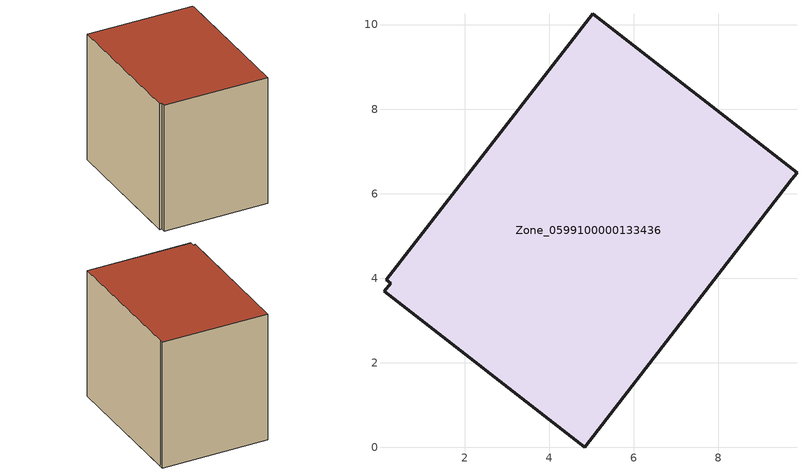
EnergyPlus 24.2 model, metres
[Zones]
Zone_0599100000133436
 floor ground (C_G): 0.15,3.96 5.03,10.26 9.86,6.5 9.73,6.34 4.84,0 0.1,3.69 0.25,3.88 z0.54
 wall outside (C_F): 0.1,3.69 4.84,0 9.73,6.34 9.86,6.5 5.03,10.26 0.15,3.96 0.25,3.88 0.1,3.69 z0.54:8.02
 roof outside (C_R): 5.03,10.26 0.15,3.96 0.25,3.88 0.1,3.69 4.84,0 9.73,6.34 9.86,6.5 z8.02
[BUILDING]
Pand.0599100000133436: North Axis=0; Terrain=City; Loads Convergence Tolerance Value=0.04; Temperature Convergence Tolerance Value=0.4; Solar Distribution=FullExterior; Maximum Number of Warmup Days=25; Minimum Number of Warmup Days=1
[Site:Location]
Rotterdam.The.Hague.AP_ZH_NLD Design_Conditions: Latitude=51.96; Longitude=4.45; Time Zone=1; Elevation=-4.5
[SITE:GROUNDTEMPERATURE:BUILDINGSURFACE]
18, 18, 18, 18, 18, 18, 18, 18, 18, 18, 18, 18
[MATERIAL] Thermal Absorptance=0.9; Solar Absorptance=0.7; Visible Absorptance=0.7
Name | Roughness | Thickness | Conductivity | Density | Specific Heat
G.TI.1965-1974 | MediumSmooth | 0.15 | 0.882353 | 540 | 1210
F.TI.1965-1974 | Rough | 0.3 | 0.697674 | 1920 | 840
R.TI.1965-1974 | MediumRough | 0.2 | 0.232558 | 1500 | 1000
[CONSTRUCTION]
C_G: G.TI.1965-1974
C_F: F.TI.1965-1974
C_R: R.TI.1965-1974
[ZONE]
Zone_0599100000133436: Type=1; Multiplier=1; Ceiling Height=Autocalculate; Volume=Autocalculate; Floor Area=autocalculate; Part of Total Floor Area=Yes
[ZONEINFILTRATION:DESIGNFLOWRATE]
Infil_Zone_0599100000133436: Zone or ZoneList or Space or SpaceList=Zone_0599100000133436; Schedule=AlwaysOn; Design Flow Rate Calculation Method=Flow/Area; Flow Rate per Floor Area=0.003; Constant Term Coefficient=1; Temperature Term Coefficient=0; Velocity Term Coefficient=0; Velocity Squared Term Coefficient=0
[HVACTEMPLATE:ZONE:IDEALLOADSAIRSYSTEM]
Zone_0599100000133436: Maximum Heating Supply Air Temperature=50; Minimum Cooling Supply Air Temperature=13; Maximum Heating Supply Air Humidity Ratio=0.0156; Minimum Cooling Supply Air Humidity Ratio=0.0077; Heating Limit=NoLimit; Cooling Limit=NoLimit; Dehumidification Control Type=ConstantSensibleHeatRatio; Cooling Sensible Heat Ratio=0.7; Dehumidification Setpoint=60; Humidification Control Type=None; Humidification Setpoint=30; Outdoor Air Method=None; Outdoor Air Flow Rate per Person=0.00944; Outdoor Air Flow Rate per Zone Floor Area=0; Outdoor Air Flow Rate per Zone=0; Demand Controlled Ventilation Type=None; Outdoor Air Economizer Type=NoEconomizer; Heat Recovery Type=None; Sensible Heat Recovery Effectiveness=0.7; Latent Heat Recovery Effectiveness=0.65
[ZONECONTROL:THERMOSTAT]
ThermostatControl_Zone_0599100000133436: Zone or ZoneList=Zone_0599100000133436; Control Type Schedule=DualSetpointControlType; Control 1=Thermostat_Zone_0599100000133436; Temperature Difference Between Cutout And Setpoint=0
[THERMOSTATSETPOINT:DUALSETPOINT]
Thermostat_Zone_0599100000133436: Heating Setpoint Temperature Schedule=HeatingSetpoint_Zone_0599100000133436; Cooling Setpoint Temperature Schedule=CoolingSetpoint_Zone_0599100000133436
[SCHEDULE:COMPACT]
HeatingSetpoint_Zone_0599100000133436: Through: 12/31, For: AllDays, Until: 24:00, 21
CoolingSetpoint_Zone_0599100000133436: Through: 12/31, For: AllDays, Until: 24:00, 24
DualSetpointControlType: Through: 12/31, For: AllDays, Until: 24:00, 4
AlwaysOn: Through: 12/31, For: AllDays, Until: 24:00, 1
